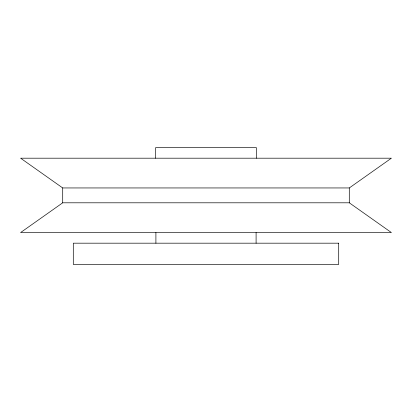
<?xml version="1.0" encoding="UTF-8"?>
<svg xmlns="http://www.w3.org/2000/svg" width="412" height="412" viewBox="0 0 412 412"><rect width="100%" height="100%" fill="white"/><g stroke="black" fill="none" stroke-linecap="round" stroke-linejoin="round"><path stroke-width="0.62" d="M62.706 202.802L20.6 232.559L391.4 232.559L349.294 202.802L62.706 202.802L62.706 187.949L20.6 158.193L391.4 158.193L349.294 187.949L62.706 187.949M349.294 187.949L349.294 202.802M256.321 158.193L256.321 147.568L155.679 147.568L155.679 158.193M256.094 232.559L256.094 243.183M155.906 232.559L155.906 243.183M338.7 243.183L73.3 243.183L73.3 264.432L338.7 264.432L338.7 243.183"/></g></svg>
